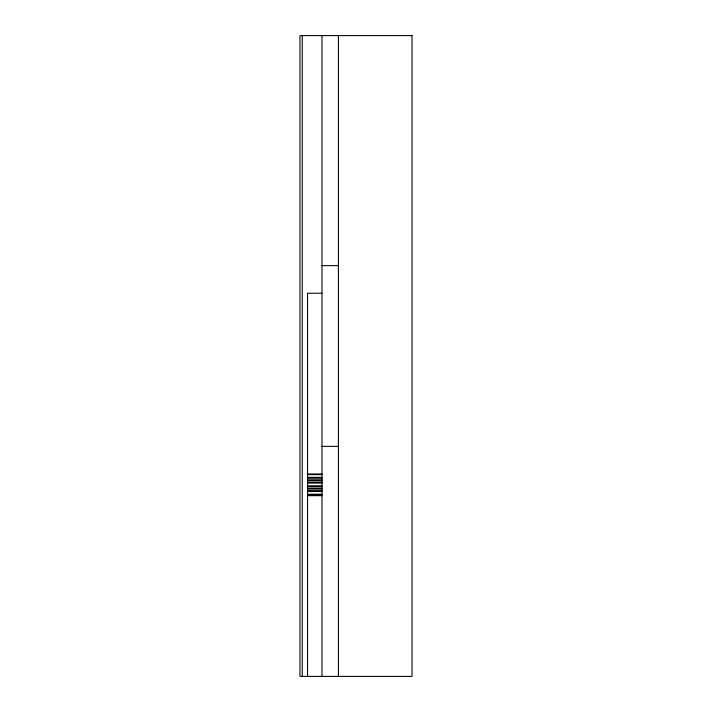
<?xml version="1.0" encoding="UTF-8"?>
<svg xmlns="http://www.w3.org/2000/svg" width="712" height="712" viewBox="0 0 712 712"><rect width="100%" height="100%" fill="white"/><g stroke="black" fill="none" stroke-linecap="round" stroke-linejoin="round"><path stroke-width="1.07" d="M321.984 265.629L338.423 265.629M321.984 293.237L307.531 293.237L307.531 676.4M321.984 446.371L338.423 446.371M307.531 473.969L321.984 473.969M307.531 474.628L321.984 474.628M307.531 477.369L321.984 477.369M307.531 478.206L321.984 478.206M307.531 479.817L321.984 479.817M307.531 480.636L321.984 480.636M307.531 482.229L321.984 482.229M307.531 483.065L321.984 483.065M307.531 485.807L321.984 485.807M307.531 486.634L321.984 486.634M307.531 488.245L321.984 488.245M307.531 489.073L321.984 489.073M307.531 490.657L321.984 490.657M307.531 491.494L321.984 491.494M307.531 494.235L321.984 494.235M307.531 495.071L321.984 495.071M307.531 495.659L321.984 495.659M338.423 35.6L338.423 676.4M321.984 35.6L321.984 676.4M302.271 35.6L302.271 676.4M412.026 35.6L299.975 35.6L299.975 676.4L412.026 676.4L412.026 35.6"/></g></svg>
